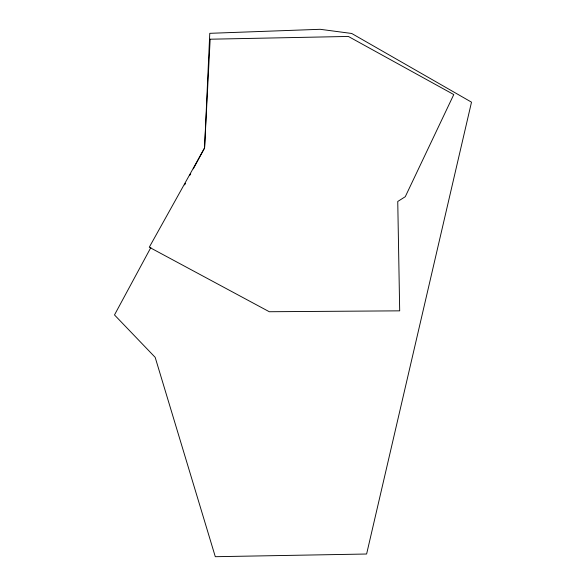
<?xml version="1.0" encoding="UTF-8"?>
<svg xmlns="http://www.w3.org/2000/svg" width="586" height="586" viewBox="0 0 586 586"><rect width="100%" height="100%" fill="white"/><g stroke="black" fill="none" stroke-linecap="round" stroke-linejoin="round"><path stroke-width="0.88" d="M150.866 247.512L114.49 314.938L155.173 357.335L215.296 556.7L366.609 554.019L471.51 102.162L351.71 33.475L320.19 29.3L209.781 33.321L204.565 147.98L193.307 168.849M184.649 184.905L185.513 183.301M189.842 175.273L190.706 173.668M210.154 39.211L204.565 147.98L149.284 247.219L269.311 311.737L399.689 310.844L397.748 201.474L405.278 196.706L453.776 94.566L348.355 36.449L210.154 39.211"/></g></svg>
